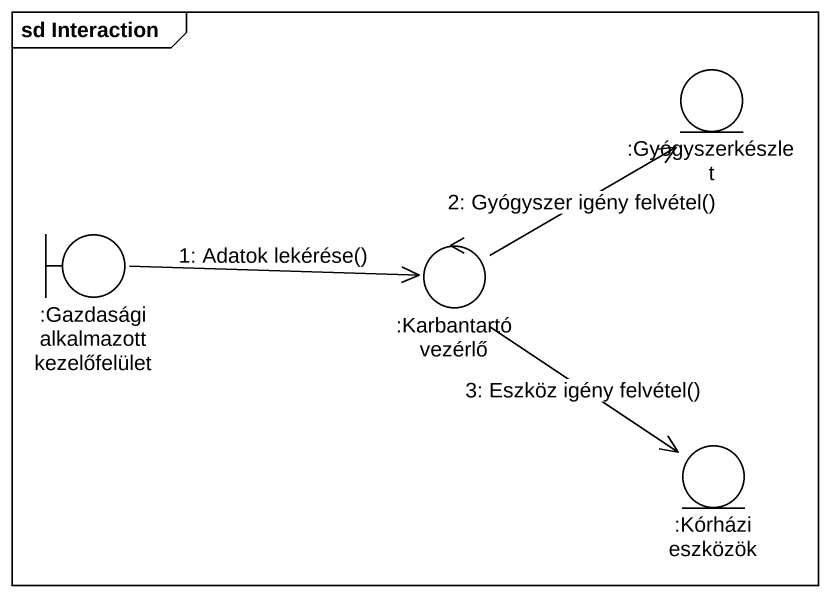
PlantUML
@startuml
mainframe sd Interaction
entity ":Gyógyszerkészlet" as Gyógyszerkészlet
boundary ":Gazdasági alkalmazott kezelőfelület" as Gazdasági_alkalmazott
control ":Karbantartó vezérlő" as Karbantartó_vezérlő
entity ":Kórházi eszközök" as Kórházi_eszközök
Gazdasági_alkalmazott -right-> Karbantartó_vezérlő : 1: Adatok lekérése()
Karbantartó_vezérlő -up-> Gyógyszerkészlet : 2: Gyógyszer igény felvétel()
Karbantartó_vezérlő --> Kórházi_eszközök : 3: Eszköz igény felvétel()
@enduml
